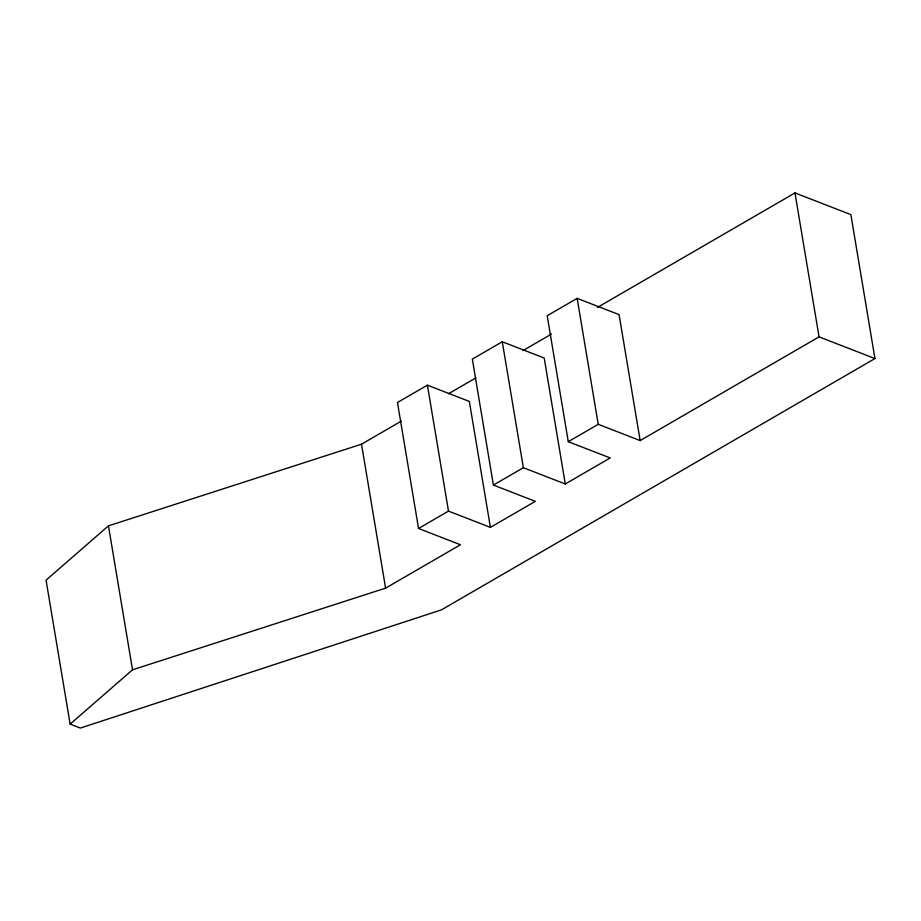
<?xml version="1.0" encoding="UTF-8"?>
<svg xmlns="http://www.w3.org/2000/svg" width="921" height="921" viewBox="0 0 921 921"><rect width="100%" height="100%" fill="white"/><g stroke="black" fill="none" stroke-linecap="round" stroke-linejoin="round"><path stroke-width="1.38" d="M401.257 421.15L361.516 444.198L108.448 525.856L46.05 580.161L70.134 724.113L80.346 728.074L441.493 609.84L874.95 358.568L850.866 214.616L794.973 192.926L597.487 307.395M70.134 724.113L132.532 669.809L385.6 588.139L460.465 544.748L418.548 528.47L397.469 402.512L427.413 385.162L469.342 401.429L490.409 527.388L535.331 501.346L493.414 485.068L472.335 359.121L502.279 341.76L544.207 358.027L565.287 483.986L610.197 457.944L568.28 441.677L547.201 315.719L577.156 298.358L619.073 314.625L640.153 440.583L819.057 336.867L874.95 358.568M448.446 393.797L475.777 377.955M522.967 350.602L551.541 334.035M418.548 528.47L448.492 511.109L490.409 527.388M493.414 485.068L523.358 467.707L565.287 483.986M568.28 441.677L598.224 424.316L640.153 440.583M794.973 192.926L819.057 336.867M577.156 298.358L598.224 424.316M502.279 341.76L523.358 467.707M427.413 385.162L448.492 511.109M361.516 444.198L385.6 588.139M108.448 525.856L132.532 669.809"/></g></svg>
